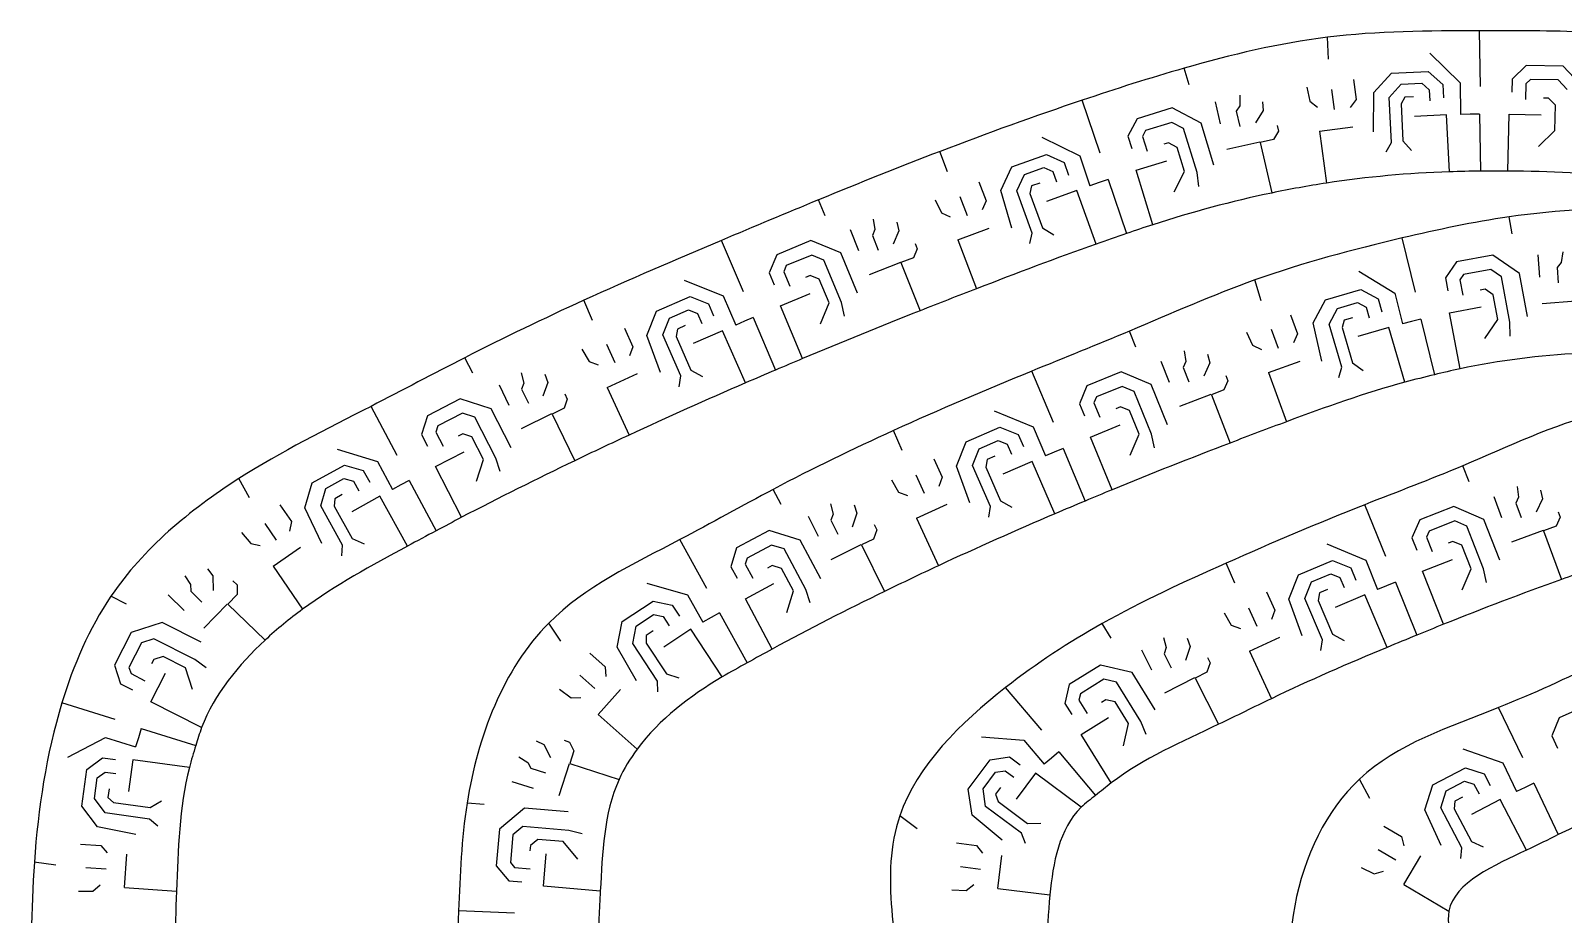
# Model space of a CAD drawing. Header units: millimetres. Extents: x -16 to 156, y 12 to 93.
# Drawn here: x -16.1 to 50.5, y 54.5 to 92.9 of the extents above; entities that cross this region are included whole.
import ezdxf

# ---------------------------------------------------------------- set-up
doc = ezdxf.new("R2010")
doc.units = ezdxf.units.MM
doc.header["$MEASUREMENT"] = 0
doc.layers.add('1 - lines', color=1, linetype='Continuous', true_color=0xff0000)

msp = doc.modelspace()

# ---------------------------------------------------------------- linework, layer by layer
at = {"layer": '1 - lines'}
for p, q in [((40.287, 91.647), (40.239, 92.595)), ((46.883, 90.456), (46.852, 92.881)), ((44.689, 91.903), (46.006, 90.62)), ((34.238, 90.537), (34.018, 91.254)), ((48.876, 91.37), (48.264, 90.782)), ((50.476, 91.337), (48.876, 91.37)), ((51.455, 90.317), (50.476, 91.337)), ((41.367, 90.758), (41.485, 89.888)), ((42.262, 90.194), (43.021, 91.033)), ((42.924, 89.977), (43.446, 90.553)), ((43.021, 91.033), (44.619, 91.113)), ((43.446, 90.553), (44.345, 90.598)), ((44.345, 90.598), (44.659, 90.314)), ((44.619, 91.113), (45.249, 90.544)), ((46.006, 90.62), (46.023, 89.248)), ((48.264, 90.782), (48.252, 90.211)), ((48.86, 90.57), (48.846, 89.892)), ((49.064, 90.766), (48.86, 90.57)), ((50.264, 90.741), (49.064, 90.766)), ((50.655, 90.333), (50.264, 90.741)), ((36.432, 90.081), (36.434, 89.62)), ((39.342, 90.435), (39.475, 89.825)), ((40.416, 90.327), (40.534, 89.457)), ((41.485, 89.888), (41.227, 89.55)), ((42.248, 88.491), (42.262, 90.194)), ((43.022, 88.029), (42.924, 89.977)), ((43.602, 89.989), (43.438, 89.702)), ((43.974, 90.007), (43.602, 89.989)), ((44.659, 90.314), (44.683, 89.836)), ((45.249, 90.544), (45.277, 89.966)), ((49.847, 89.95), (49.625, 89.954)), ((50.141, 89.644), (49.847, 89.95)), ((30.369, 87.565), (29.589, 89.861)), ((33.503, 89.526), (31.973, 89.056)), ((34.752, 88.864), (33.503, 89.526)), ((35.37, 89.791), (35.584, 88.842)), ((36.434, 89.62), (36.282, 89.381)), ((36.282, 89.381), (36.431, 88.719)), ((37.454, 89.411), (37.114, 88.873)), ((37.42, 89.791), (37.454, 89.411)), ((39.475, 89.825), (39.812, 89.567)), ((43.438, 89.702), (43.519, 88.104)), ((45.415, 89.228), (44.016, 89.158)), ((45.539, 86.753), (45.415, 89.228)), ((46.437, 89.253), (46.023, 89.248)), ((46.854, 89.258), (46.437, 89.253)), ((46.854, 89.258), (46.886, 86.781)), ((48.082, 86.785), (48.133, 89.263)), ((48.133, 89.263), (49.531, 89.234)), ((50.119, 88.544), (50.141, 89.644)), ((31.973, 89.056), (31.576, 88.306)), ((33.488, 88.894), (32.341, 88.541)), ((33.988, 88.629), (33.488, 88.894)), ((34.576, 86.717), (33.988, 88.629)), ((35.311, 87.048), (34.752, 88.864)), ((38.063, 88.757), (38.118, 88.513)), ((39.9, 88.512), (41.341, 88.706)), ((27.835, 88.261), (29.485, 87.449)), ((31.576, 88.306), (31.744, 87.759)), ((32.341, 88.541), (32.208, 88.291)), ((32.208, 88.291), (32.408, 87.643)), ((33.341, 88.012), (33.128, 87.946)), ((33.716, 87.813), (33.341, 88.012)), ((37.301, 88.042), (35.872, 87.72)), ((37.891, 88.154), (37.325, 88.027)), ((37.325, 88.027), (37.819, 85.832)), ((38.118, 88.513), (37.891, 88.154)), ((39.9, 88.512), (40.203, 86.263)), ((42.792, 87.617), (43.022, 88.029)), ((43.519, 88.104), (43.891, 87.672)), ((49.404, 87.858), (50.119, 88.544)), ((23.736, 86.747), (23.411, 87.64)), ((26.53, 86.965), (28.034, 87.511)), ((28.034, 87.511), (28.802, 87.152)), ((29.485, 87.449), (29.927, 86.15)), ((31.928, 86.822), (33.265, 87.233)), ((34.039, 86.762), (33.716, 87.813)), ((26.051, 85.939), (26.53, 86.965)), ((26.748, 85.927), (27.077, 86.631)), ((27.077, 86.631), (27.922, 86.939)), ((27.922, 86.939), (28.307, 86.759)), ((28.307, 86.759), (28.47, 86.31)), ((28.802, 87.152), (29, 86.609)), ((32.656, 84.453), (31.928, 86.822)), ((33.576, 85.887), (34.039, 86.762)), ((34.656, 86.115), (34.576, 86.717)), ((25.101, 86.315), (25.414, 85.495)), ((26.538, 84.308), (26.051, 85.939)), ((27.414, 84.094), (26.748, 85.927)), ((27.392, 86.138), (27.32, 85.815)), ((27.742, 86.265), (27.392, 86.138)), ((29.348, 85.944), (28.032, 85.466)), ((30.195, 83.615), (29.348, 85.944)), ((30.319, 86.283), (29.927, 86.15)), ((30.713, 86.418), (30.319, 86.283)), ((30.713, 86.418), (31.511, 84.072)), ((18.428, 84.844), (18.139, 85.537)), ((23.203, 85.537), (23.472, 84.974)), ((24.273, 85.678), (24.587, 84.858)), ((25.414, 85.495), (25.241, 85.107)), ((27.32, 85.815), (27.867, 84.312)), ((20.511, 84.696), (20.585, 84.241)), ((21.533, 84.565), (21.626, 84.195)), ((23.472, 84.974), (23.859, 84.8)), ((48.268, 84.058), (48.132, 84.795)), ((19.508, 84.243), (19.868, 83.34)), ((20.585, 84.241), (20.473, 83.981)), ((20.473, 83.981), (20.724, 83.352)), ((21.626, 84.195), (21.374, 83.611)), ((24.186, 83.793), (25.544, 84.311)), ((27.316, 83.633), (27.414, 84.094)), ((27.867, 84.312), (28.349, 84.008)), ((14.871, 81.541), (13.921, 83.772)), ((17.793, 83.768), (16.316, 83.153)), ((19.1, 83.229), (17.793, 83.768)), ((19.831, 81.475), (19.1, 83.229)), ((22.422, 83.412), (22.254, 83.022)), ((22.33, 83.644), (22.422, 83.412)), ((24.186, 83.793), (24.995, 81.673)), ((44.065, 81.521), (43.494, 83.878)), ((50.467, 83.274), (50.4, 82.817)), ((16.316, 83.153), (15.992, 82.368)), ((16.731, 82.676), (16.623, 82.414)), ((17.839, 83.137), (16.731, 82.676)), ((18.362, 82.921), (17.839, 83.137)), ((19.131, 81.075), (18.362, 82.921)), ((21.69, 82.819), (20.328, 82.277)), ((22.254, 83.022), (21.716, 82.808)), ((21.716, 82.808), (22.548, 80.717)), ((45.849, 82.846), (45.369, 82.146)), ((47.422, 83.138), (45.849, 82.846)), ((48.588, 82.337), (47.422, 83.138)), ((49.374, 83.142), (49.446, 82.173)), ((50.4, 82.817), (50.216, 82.603)), ((50.216, 82.603), (50.266, 81.927)), ((12.292, 82.045), (13.998, 81.359)), ((15.992, 82.368), (16.212, 81.84)), ((16.623, 82.414), (16.884, 81.788)), ((17.777, 82.245), (17.572, 82.159)), ((18.169, 82.083), (17.777, 82.245)), ((18.592, 81.067), (18.169, 82.083)), ((37.358, 81.142), (37.09, 82.053)), ((41.604, 82.443), (43.173, 81.485)), ((45.369, 82.146), (45.473, 81.584)), ((46.155, 82.292), (45.995, 82.059)), ((45.995, 82.059), (46.119, 81.393)), ((47.335, 82.511), (46.155, 82.292)), ((47.801, 82.191), (47.335, 82.511)), ((48.166, 80.225), (47.801, 82.191)), ((48.935, 80.469), (48.588, 82.337)), ((11.092, 80.693), (12.558, 81.333)), ((12.558, 81.333), (13.348, 81.024)), ((13.998, 81.359), (14.536, 80.097)), ((16.485, 80.925), (17.776, 81.462)), ((40.16, 81.186), (41.695, 81.638)), ((41.695, 81.638), (42.44, 81.232)), ((42.44, 81.232), (42.603, 80.677)), ((43.173, 81.485), (43.497, 80.152)), ((47.088, 81.652), (46.869, 81.611)), ((47.437, 81.411), (47.088, 81.652)), ((47.638, 80.33), (47.437, 81.411)), ((8.317, 80.3), (7.937, 81.171)), ((10.678, 79.64), (11.092, 80.693)), ((11.658, 80.395), (12.483, 80.755)), ((12.483, 80.755), (12.878, 80.6)), ((12.878, 80.6), (13.069, 80.162)), ((13.348, 81.024), (13.579, 80.494)), ((17.438, 78.637), (16.485, 80.925)), ((18.215, 80.152), (18.592, 81.067)), ((19.269, 80.483), (19.131, 81.075)), ((39.619, 80.192), (40.16, 81.186)), ((40.313, 80.136), (40.685, 80.819)), ((40.685, 80.819), (41.548, 81.073)), ((41.548, 81.073), (41.921, 80.87)), ((41.921, 80.87), (42.056, 80.412)), ((45.548, 80.632), (46.923, 80.887)), ((46, 78.195), (45.548, 80.632)), ((51.027, 81.129), (49.566, 81.021)), ((9.701, 79.955), (10.068, 79.157)), ((11.374, 79.671), (11.658, 80.395)), ((12.004, 79.922), (11.952, 79.596)), ((12.345, 80.071), (12.004, 79.922)), ((14.917, 80.259), (14.536, 80.097)), ((15.3, 80.423), (14.917, 80.259)), ((15.3, 80.423), (16.272, 78.143)), ((37.801, 79.913), (38.103, 79.088)), ((38.638, 80.538), (38.939, 79.714)), ((40.003, 78.533), (39.619, 80.192)), ((40.864, 78.265), (40.313, 80.136)), ((40.969, 80.306), (40.877, 79.989)), ((40.877, 79.989), (41.329, 78.455)), ((41.326, 80.412), (40.969, 80.306)), ((42.909, 79.992), (41.566, 79.596)), ((43.609, 77.615), (42.909, 79.992)), ((43.899, 80.25), (43.497, 80.152)), ((44.304, 80.348), (43.899, 80.25)), ((44.304, 80.348), (44.888, 77.94)), ((47.078, 79.514), (47.638, 80.33)), ((48.177, 79.616), (48.166, 80.225)), ((8.918, 79.265), (9.284, 78.467)), ((11.267, 78.042), (10.678, 79.64)), ((12.154, 77.884), (11.374, 79.671)), ((11.952, 79.596), (12.593, 78.13)), ((13.968, 79.852), (12.685, 79.292)), ((14.96, 77.581), (13.968, 79.852)), ((31.921, 79.137), (31.638, 79.832)), ((36.73, 79.787), (36.99, 79.22)), ((38.939, 79.714), (38.761, 79.329)), ((3.113, 78.012), (2.769, 78.679)), ((7.859, 79.054), (8.164, 78.509)), ((10.068, 79.157), (9.92, 78.759)), ((34.017, 78.971), (34.086, 78.515)), ((35.037, 78.829), (35.126, 78.458)), ((36.99, 79.22), (37.375, 79.041)), ((5.223, 78.022), (5.33, 77.573)), ((6.251, 77.965), (6.371, 77.603)), ((8.164, 78.509), (8.562, 78.362)), ((8.954, 77.378), (10.276, 77.985)), ((12.593, 78.13), (13.094, 77.857)), ((28.336, 75.858), (27.398, 78.094)), ((31.278, 78.065), (29.796, 77.462)), ((32.581, 77.517), (31.278, 78.065)), ((33.009, 78.528), (33.359, 77.622)), ((34.086, 78.515), (33.971, 78.257)), ((33.971, 78.257), (34.216, 77.624)), ((35.126, 78.458), (34.869, 77.877)), ((35.824, 77.9), (35.914, 77.667)), ((37.688, 78.029), (39.053, 78.529)), ((37.688, 78.029), (38.467, 75.898)), ((40.737, 77.811), (40.864, 78.265)), ((41.329, 78.455), (41.792, 78.122)), ((4.255, 77.496), (4.68, 76.622)), ((5.33, 77.573), (5.237, 77.306)), ((5.237, 77.306), (5.533, 76.696)), ((6.371, 77.603), (6.163, 77.002)), ((8.954, 77.378), (9.902, 75.316)), ((12.085, 77.417), (12.154, 77.884)), ((29.796, 77.462), (29.467, 76.68)), ((31.319, 77.434), (30.208, 76.981)), ((31.841, 77.215), (31.319, 77.434)), ((33.298, 75.757), (32.581, 77.517)), ((35.742, 77.279), (35.201, 77.07)), ((35.914, 77.667), (35.742, 77.279)), ((2.568, 76.887), (1.145, 76.154)), ((3.915, 76.456), (2.568, 76.887)), ((7.222, 76.88), (7.084, 76.479)), ((7.113, 77.105), (7.222, 76.88)), ((29.467, 76.68), (29.683, 76.15)), ((30.208, 76.981), (30.098, 76.721)), ((30.098, 76.721), (30.354, 76.093)), ((32.595, 75.363), (31.841, 77.215)), ((35.176, 77.082), (33.809, 76.554)), ((35.201, 77.07), (36.012, 74.971)), ((-0.165, 74.425), (-1.304, 76.565)), ((1.145, 76.154), (0.887, 75.346)), ((2.665, 76.262), (1.598, 75.712)), ((3.203, 76.09), (2.665, 76.262)), ((4.12, 74.312), (3.203, 76.09)), ((4.785, 74.768), (3.915, 76.456)), ((6.535, 76.235), (5.217, 75.595)), ((7.084, 76.479), (6.562, 76.226)), ((6.562, 76.226), (7.544, 74.202)), ((25.759, 76.377), (27.461, 75.681)), ((31.251, 76.542), (31.045, 76.459)), ((31.642, 76.378), (31.251, 76.542)), ((32.057, 75.359), (31.642, 76.378)), ((0.887, 75.346), (1.149, 74.837)), ((1.598, 75.712), (1.512, 75.443)), ((1.512, 75.443), (1.822, 74.84)), ((2.676, 75.368), (2.478, 75.266)), ((3.08, 75.239), (2.676, 75.368)), ((3.584, 74.261), (3.08, 75.239)), ((21.771, 74.643), (21.394, 75.515)), ((24.547, 75.025), (26.016, 75.659)), ((26.016, 75.659), (26.804, 75.346)), ((26.804, 75.346), (27.033, 74.816)), ((27.461, 75.681), (27.991, 74.416)), ((29.949, 75.232), (31.244, 75.76)), ((31.673, 74.447), (32.057, 75.359)), ((32.729, 74.769), (32.595, 75.363)), ((-2.778, 74.705), (-1.02, 74.168)), ((1.495, 73.947), (2.738, 74.588)), ((24.129, 73.973), (24.547, 75.025)), ((24.825, 74.001), (25.112, 74.724)), ((25.112, 74.724), (25.938, 75.081)), ((25.938, 75.081), (26.333, 74.925)), ((26.333, 74.925), (26.522, 74.486)), ((28.373, 74.576), (27.991, 74.416)), ((28.758, 74.737), (28.373, 74.576)), ((28.758, 74.737), (29.716, 72.452)), ((30.884, 72.938), (29.949, 75.232)), ((-3.859, 73.238), (-2.457, 74.01)), ((-2.457, 74.01), (-1.642, 73.773)), ((-1.02, 74.168), (-0.375, 72.957)), ((2.631, 71.745), (1.495, 73.947)), ((3.282, 73.318), (3.584, 74.261)), ((4.306, 73.733), (4.12, 74.312)), ((23.142, 74.282), (23.509, 73.485)), ((24.712, 72.373), (24.129, 73.973)), ((25.598, 72.211), (24.825, 74.001)), ((25.456, 74.25), (25.403, 73.924)), ((25.403, 73.924), (26.038, 72.455)), ((25.798, 74.398), (25.456, 74.25)), ((27.42, 74.172), (26.135, 73.617)), ((28.403, 71.897), (27.42, 74.172)), ((46.395, 73.284), (46.12, 73.982)), ((-6.586, 72.594), (-7.044, 73.426)), ((-4.174, 72.152), (-3.859, 73.238)), ((-3.267, 72.993), (-2.479, 73.427)), ((-2.479, 73.427), (-2.071, 73.309)), ((-2.071, 73.309), (-1.841, 72.89)), ((-1.642, 73.773), (-1.363, 73.267)), ((0.359, 73.347), (-0.01, 73.151)), ((0.359, 73.347), (1.523, 71.16)), ((21.301, 73.38), (21.606, 72.836)), ((22.359, 73.592), (22.726, 72.794)), ((23.509, 73.485), (23.362, 73.087)), ((-3.484, 72.246), (-3.267, 72.993)), ((-2.553, 72.733), (-2.879, 72.554)), ((-0.917, 72.664), (-2.143, 71.989)), ((0.278, 70.493), (-0.917, 72.664)), ((-0.01, 73.151), (-0.375, 72.957)), ((16.518, 72.298), (16.165, 72.959)), ((21.606, 72.836), (22.004, 72.689)), ((47.465, 72.653), (47.801, 71.741)), ((48.541, 72.623), (48.423, 72.366)), ((48.48, 73.08), (48.541, 72.623)), ((49.497, 72.922), (49.581, 72.55)), ((-5.263, 72.288), (-4.766, 71.564)), ((-3.442, 70.614), (-4.174, 72.152)), ((-2.544, 70.538), (-3.484, 72.246)), ((-2.879, 72.554), (-2.901, 72.224)), ((-2.901, 72.224), (-2.13, 70.823)), ((18.655, 72.33), (18.764, 71.882)), ((19.805, 71.919), (19.601, 71.316)), ((19.683, 72.28), (19.805, 71.919)), ((22.397, 71.705), (23.718, 72.313)), ((25.528, 71.745), (25.598, 72.211)), ((26.038, 72.455), (26.537, 72.181)), ((42.779, 70.047), (41.862, 72.292)), ((45.739, 72.22), (44.251, 71.633)), ((47.036, 71.656), (45.739, 72.22)), ((48.423, 72.366), (48.657, 71.73)), ((49.581, 72.55), (49.314, 71.972)), ((50.27, 71.981), (50.356, 71.746)), ((-5.918, 71.475), (-5.421, 70.751)), ((-4.766, 71.564), (-4.844, 71.147)), ((17.69, 71.798), (18.121, 70.926)), ((18.764, 71.882), (18.673, 71.614)), ((18.673, 71.614), (18.973, 71.006)), ((20.551, 71.426), (20.661, 71.202)), ((22.397, 71.705), (23.346, 69.644)), ((44.251, 71.633), (43.912, 70.855)), ((45.773, 71.588), (44.657, 71.148)), ((46.292, 71.363), (45.773, 71.588)), ((47.025, 69.502), (46.292, 71.363)), ((47.733, 69.888), (47.036, 71.656)), ((50.178, 71.361), (49.634, 71.16)), ((50.356, 71.746), (50.178, 71.361)), ((-6.925, 71.088), (-6.532, 70.603)), ((-6.532, 70.603), (-6.115, 70.525)), ((-2.13, 70.823), (-1.606, 70.597)), ((13.288, 68.656), (12.107, 70.775)), ((15.989, 71.165), (14.578, 70.412)), ((17.342, 70.754), (15.989, 71.165)), ((18.237, 69.078), (17.342, 70.754)), ((20.525, 70.8), (20.005, 70.543)), ((20.661, 71.202), (20.525, 70.8)), ((40.208, 70.59), (41.903, 69.878)), ((43.912, 70.855), (44.122, 70.323)), ((44.657, 71.148), (44.544, 70.889)), ((44.544, 70.889), (44.792, 70.258)), ((45.694, 70.697), (45.488, 70.616)), ((46.083, 70.528), (45.694, 70.697)), ((49.609, 71.172), (48.233, 70.666)), ((49.634, 71.16), (50.412, 69.049)), ((-5.561, 69.622), (-4.362, 70.444)), ((-2.57, 70.067), (-2.544, 70.538)), ((14.578, 70.412), (14.331, 69.6)), ((15.037, 69.977), (14.954, 69.706)), ((16.095, 70.542), (15.037, 69.977)), ((16.636, 70.377), (16.095, 70.542)), ((17.578, 68.613), (16.636, 70.377)), ((19.978, 70.552), (18.664, 69.903)), ((20.005, 70.543), (21.001, 68.526)), ((44.377, 69.402), (45.678, 69.915)), ((46.487, 69.505), (46.083, 70.528)), ((-8.41, 69.504), (-8.173, 69.205)), ((-5.561, 69.622), (-4.278, 67.75)), ((14.331, 69.6), (14.6, 69.095)), ((14.954, 69.706), (15.274, 69.108)), ((16.119, 69.648), (15.923, 69.543)), ((16.525, 69.524), (16.119, 69.648)), ((17.043, 68.554), (16.525, 69.524)), ((36.213, 68.878), (35.841, 69.752)), ((38.568, 68.194), (38.991, 69.243)), ((38.991, 69.243), (40.464, 69.869)), ((39.555, 68.939), (40.383, 69.291)), ((40.383, 69.291), (40.777, 69.132)), ((40.464, 69.869), (41.251, 69.551)), ((41.251, 69.551), (41.477, 69.019)), ((41.903, 69.878), (42.422, 68.608)), ((45.286, 67.097), (44.377, 69.402)), ((46.092, 68.597), (46.487, 69.505)), ((47.152, 68.907), (47.025, 69.502)), ((-9.395, 69.205), (-9.141, 68.82)), ((-9.141, 68.82), (-9.136, 68.537)), ((-8.173, 69.205), (-8.162, 68.569)), ((-7.305, 68.992), (-7.125, 68.818)), ((-7.125, 68.818), (-7.118, 68.394)), ((10.67, 68.886), (12.438, 68.383)), ((14.959, 68.21), (16.193, 68.869)), ((17.773, 68.037), (17.578, 68.613)), ((39.264, 68.218), (39.555, 68.939)), ((40.239, 68.608), (39.896, 68.463)), ((40.777, 69.132), (40.964, 68.692)), ((42.806, 68.765), (42.422, 68.608)), ((43.192, 68.922), (42.806, 68.765)), ((43.192, 68.922), (44.129, 66.629)), ((-11.933, 67.976), (-12.601, 68.316)), ((-10.124, 68.38), (-9.425, 67.704)), ((-9.136, 68.537), (-8.649, 68.066)), ((-7.55, 67.976), (-8.569, 66.923)), ((-7.118, 68.394), (-7.522, 67.977)), ((-7.522, 67.977), (-5.905, 66.412)), ((9.609, 67.22), (10.945, 68.1)), ((10.945, 68.1), (11.776, 67.93)), ((11.776, 67.93), (12.094, 67.447)), ((12.438, 68.383), (13.106, 67.185)), ((16.126, 66.024), (14.959, 68.21)), ((16.755, 67.607), (17.043, 68.554)), ((37.593, 68.505), (37.962, 67.709)), ((39.14, 66.59), (38.568, 68.194)), ((40.026, 66.423), (39.264, 68.218)), ((39.896, 68.463), (39.841, 68.137)), ((39.841, 68.137), (40.467, 66.665)), ((41.86, 68.373), (40.571, 67.826)), ((42.829, 66.093), (41.86, 68.373)), ((10.218, 67.022), (10.97, 67.518)), ((10.97, 67.518), (11.385, 67.432)), ((11.385, 67.432), (11.649, 67.033)), ((13.467, 67.386), (13.106, 67.185)), ((13.832, 67.589), (13.467, 67.386)), ((13.832, 67.589), (15.038, 65.424)), ((35.753, 67.6), (36.06, 67.056)), ((36.811, 67.814), (37.18, 67.017)), ((37.962, 67.709), (37.815, 67.31)), ((-11.718, 66.744), (-12.444, 65.319)), ((-10.373, 67.182), (-11.718, 66.744)), ((-8.68, 66.32), (-10.373, 67.182)), ((6.942, 66.36), (6.419, 67.153)), ((9.382, 66.111), (9.609, 67.22)), ((10.062, 66.261), (10.218, 67.022)), ((10.951, 66.82), (10.64, 66.615)), ((10.64, 66.615), (10.645, 66.285)), ((12.587, 66.881), (11.419, 66.11)), ((13.951, 64.812), (12.587, 66.881)), ((30.843, 66.49), (30.449, 67.128)), ((36.06, 67.056), (36.458, 66.91)), ((40.467, 66.665), (40.965, 66.387)), ((-11.274, 66.294), (-11.819, 65.225)), ((-10.736, 66.469), (-11.274, 66.294)), ((-8.954, 65.562), (-10.736, 66.469)), ((10.234, 64.637), (9.382, 66.111)), ((11.135, 64.633), (10.062, 66.261)), ((10.645, 66.285), (11.525, 64.949)), ((32.161, 65.986), (32.602, 65.12)), ((33.119, 66.53), (33.234, 66.084)), ((33.234, 66.084), (33.147, 65.815)), ((34.275, 66.133), (34.078, 65.528)), ((34.148, 66.493), (34.275, 66.133)), ((36.853, 65.927), (38.173, 66.537)), ((36.853, 65.927), (37.805, 63.867)), ((39.953, 65.957), (40.026, 66.423)), ((-12.444, 65.319), (-12.182, 64.512)), ((-10.743, 65.575), (-10.844, 65.377)), ((-10.339, 65.706), (-10.743, 65.575)), ((-9.359, 65.207), (-10.339, 65.706)), ((-8.465, 65.2), (-8.954, 65.562)), ((8.207, 65.84), (8.863, 65.257)), ((8.863, 65.257), (8.889, 64.834)), ((30.387, 65.327), (29.026, 64.485)), ((31.764, 65.002), (30.387, 65.327)), ((33.147, 65.815), (33.454, 65.21)), ((35.14, 65.427), (35.008, 65.023)), ((35.026, 65.65), (35.14, 65.427)), ((-11.819, 65.225), (-11.731, 64.956)), ((-11.731, 64.956), (-11.127, 64.648)), ((-10.871, 63.732), (-10.236, 64.978)), ((-9.053, 64.266), (-9.359, 65.207)), ((7.767, 64.893), (8.424, 64.31)), ((11.147, 64.161), (11.135, 64.633)), ((11.525, 64.949), (12.065, 64.766)), ((30.533, 64.711), (29.512, 64.08)), ((31.083, 64.581), (30.533, 64.711)), ((32.763, 63.386), (31.764, 65.002)), ((34.465, 64.769), (33.159, 64.104)), ((35.008, 65.023), (34.492, 64.76)), ((34.492, 64.76), (35.513, 62.755)), ((-12.182, 64.512), (-11.672, 64.252)), ((6.883, 64.274), (7.382, 63.898)), ((7.382, 63.898), (7.805, 63.924)), ((8.56, 63.181), (9.526, 64.268)), ((27.828, 62.498), (26.258, 64.347)), ((29.026, 64.485), (28.832, 63.659)), ((29.512, 64.08), (29.447, 63.805)), ((32.135, 62.88), (31.083, 64.581)), ((-12.417, 62.964), (-14.733, 63.682)), ((-8.662, 62.608), (-10.871, 63.732)), ((28.832, 63.659), (29.132, 63.173)), ((29.447, 63.805), (29.804, 63.228)), ((30.613, 63.82), (30.424, 63.704)), ((31.026, 63.723), (30.613, 63.82)), ((31.605, 62.787), (31.026, 63.723)), ((48.723, 61.294), (47.676, 63.481)), ((51.764, 63.686), (50.301, 63.038)), ((8.56, 63.181), (10.257, 61.674)), ((29.547, 62.312), (30.736, 63.048)), ((31.377, 61.824), (31.605, 62.787)), ((32.365, 62.317), (32.135, 62.88)), ((50.301, 63.038), (49.996, 62.246)), ((-14.47, 61.324), (-12.843, 62.18)), ((-12.843, 62.18), (-11.533, 61.774)), ((-11.41, 62.17), (-11.533, 61.774)), ((-11.287, 62.568), (-11.41, 62.17)), ((-11.287, 62.568), (-8.92, 61.834)), ((5.864, 62.037), (6.208, 61.873)), ((7.081, 62.062), (7.319, 61.985)), ((7.319, 61.985), (7.512, 61.607)), ((25.215, 62.215), (27.047, 62.065)), ((27.047, 62.065), (27.935, 61.019)), ((30.85, 60.205), (29.547, 62.312)), ((49.996, 62.246), (50.228, 61.723)), ((-13.651, 60.789), (-12.973, 61.3)), ((-12.973, 61.3), (-12.401, 61.219)), ((5.111, 61.336), (5.508, 61.101)), ((6.208, 61.873), (6.497, 61.306)), ((7.512, 61.607), (7.333, 61.055)), ((25.595, 61.214), (26.435, 61.337)), ((26.435, 61.337), (26.898, 60.992)), ((28.251, 61.287), (27.935, 61.019)), ((28.569, 61.557), (28.251, 61.287)), ((28.569, 61.557), (30.172, 59.668)), ((46.124, 61.685), (47.858, 61.074)), ((-13.873, 59.204), (-13.651, 60.789)), ((-13.197, 60.422), (-12.858, 60.678)), ((-12.858, 60.678), (-12.385, 60.611)), ((-11.65, 61.215), (-11.844, 59.829)), ((-9.196, 60.872), (-11.65, 61.215)), ((5.508, 61.101), (5.636, 60.849)), ((5.636, 60.849), (6.281, 60.64)), ((7.307, 61.043), (6.855, 59.649)), ((7.333, 61.055), (9.473, 60.36)), ((24.64, 59.93), (25.595, 61.214)), ((25.28, 59.953), (25.817, 60.674)), ((25.817, 60.674), (26.237, 60.736)), ((26.237, 60.736), (26.62, 60.451)), ((27.555, 60.628), (26.719, 59.505)), ((29.543, 59.148), (27.555, 60.628)), ((44.818, 60.122), (46.236, 60.863)), ((46.236, 60.863), (47.045, 60.609)), ((47.045, 60.609), (47.313, 60.097)), ((47.858, 61.074), (48.451, 59.837)), ((-13.322, 59.531), (-13.197, 60.422)), ((-12.686, 59.947), (-12.738, 59.578)), ((4.818, 60.274), (5.743, 59.974)), ((24.804, 58.811), (24.64, 59.93)), ((25.392, 59.183), (25.28, 59.953)), ((26.037, 60.012), (25.815, 59.714)), ((42.077, 59.536), (41.637, 60.378)), ((44.479, 59.042), (44.818, 60.122)), ((45.404, 59.864), (46.201, 60.281)), ((46.201, 60.281), (46.606, 60.154)), ((46.606, 60.154), (46.828, 59.731)), ((48.825, 60.016), (48.451, 59.837)), ((49.201, 60.196), (48.825, 60.016)), ((49.201, 60.196), (50.271, 57.961)), ((-12.854, 58.91), (-13.322, 59.531)), ((-12.738, 59.578), (-12.487, 59.363)), ((-12.487, 59.363), (-10.903, 59.142)), ((-10.903, 59.142), (-10.408, 59.426)), ((3.616, 59.267), (2.869, 59.333)), ((25.815, 59.714), (25.932, 59.405)), ((25.932, 59.405), (27.215, 58.45)), ((45.171, 59.122), (45.404, 59.864)), ((45.782, 59.417), (45.753, 59.088)), ((46.112, 59.589), (45.782, 59.417)), ((47.746, 59.484), (46.506, 58.836)), ((48.894, 57.288), (47.746, 59.484)), ((-13.191, 58.301), (-13.873, 59.204)), ((-10.922, 58.639), (-12.854, 58.91)), ((-10.561, 58.336), (-10.922, 58.639)), ((5.359, 59.114), (4.275, 58.205)), ((7.252, 58.947), (5.359, 59.114)), ((22.426, 58.212), (21.664, 58.78)), ((26.108, 57.716), (24.804, 58.811)), ((26.957, 58.019), (25.392, 59.183)), ((45.178, 57.49), (44.479, 59.042)), ((46.074, 57.394), (45.171, 59.122)), ((45.753, 59.088), (46.494, 57.67)), ((-11.522, 57.966), (-13.191, 58.301)), ((4.275, 58.205), (4.135, 56.611)), ((4.856, 57.953), (4.75, 56.758)), ((5.289, 58.317), (4.856, 57.953)), ((7.281, 58.142), (5.289, 58.317)), ((7.87, 57.989), (7.281, 58.142)), ((27.128, 57.579), (26.957, 58.019)), ((27.215, 58.45), (27.785, 58.462)), ((42.696, 58.329), (43.454, 57.885)), ((-13.923, 57.55), (-13.047, 57.489)), ((-13.047, 57.489), (-12.768, 57.169)), ((5.617, 57.485), (5.598, 57.264)), ((5.943, 57.757), (5.617, 57.485)), ((7.038, 57.661), (5.943, 57.757)), ((7.674, 56.902), (7.038, 57.661)), ((24.125, 57.601), (24.996, 57.496)), ((24.996, 57.496), (25.258, 57.162)), ((42.45, 57.315), (43.207, 56.871)), ((43.454, 57.885), (43.561, 57.475)), ((46.038, 56.924), (46.074, 57.394)), ((46.494, 57.67), (47.013, 57.433)), ((-14.99, 56.634), (-15.931, 56.766)), ((-12.019, 55.66), (-11.918, 57.11)), ((4.135, 56.611), (4.68, 55.961)), ((4.75, 56.758), (4.932, 56.541)), ((6.188, 55.728), (6.31, 57.121)), ((25.93, 55.617), (26.104, 57.061)), ((43.561, 55.789), (44.296, 57.044)), ((-13.693, 56.531), (-12.817, 56.471)), ((4.68, 55.961), (5.25, 55.911)), ((4.932, 56.541), (5.607, 56.482)), ((24.303, 56.572), (25.175, 56.467)), ((41.703, 56.536), (42.265, 56.264)), ((42.265, 56.264), (42.675, 56.371)), ((-14.014, 55.501), (-13.39, 55.508)), ((-13.39, 55.508), (-13.071, 55.787)), ((-12.019, 55.66), (-9.755, 55.503)), ((8.656, 55.511), (6.188, 55.728)), ((23.929, 55.56), (24.553, 55.535)), ((24.553, 55.535), (24.887, 55.797)), ((25.93, 55.617), (28.183, 55.345)), ((43.561, 55.789), (45.518, 54.642)), ((4.924, 54.547), (2.501, 54.653))]:
    msp.add_line(p, q, dxfattribs=at)
for points, knots in [([(155.766, 54.144), (155.659, 55.699), (155.227, 59.443), (154.642, 65.894), (151.17, 71.863), (145.717, 75.635), (140.358, 78.62), (134.439, 79.415), (128.801, 80.747), (123.355, 81.883), (117.88, 82.828), (112.424, 83.843), (106.973, 84.828), (101.513, 85.763), (96.049, 86.672), (90.584, 87.576), (85.108, 88.419), (79.63, 89.239), (74.154, 90.053), (68.669, 90.806), (63.179, 91.554), (57.584, 92.328), (51.919, 92.883), (46.201, 92.884), (40.295, 92.854), (34.546, 91.475), (28.973, 89.687), (23.674, 87.781), (18.474, 85.689), (13.32, 83.523), (8.156, 81.323), (3.096, 78.883), (-1.873, 76.24), (-7.441, 73.503), (-12.548, 69.271), (-15.17, 63.123), (-16.067, 57.042), (-16.099, 51.041), (-15.468, 45.288), (-15.507, 38.41), (-10.302, 33.412), (-4.797, 29.894), (0.224, 27.117), (5.312, 24.686), (10.431, 22.358), (15.54, 20.076), (20.745, 18.029), (25.98, 16.067), (31.357, 13.938), (37.031, 12.526), (42.85, 11.894), (48.644, 11.381), (54.387, 12.021), (60.072, 12.644), (65.585, 13.36), (71.074, 14.15), (76.559, 14.931), (82.041, 15.724), (87.515, 16.574), (92.985, 17.449), (98.454, 18.329), (103.913, 19.27), (109.368, 20.234), (114.821, 21.201), (120.262, 22.231), (125.716, 23.26), (131.242, 24.407), (136.858, 25.546), (142.303, 27.444), (148.657, 29.661), (152.824, 35.368), (154.706, 41.696), (155.471, 45.506), (155.713, 47.74)], [0, 0, 0, 0, 4.676712, 11.320418, 19.312197, 24.283873, 31.124887, 37.447627, 42.007535, 48.529639, 54.124639, 58.676431, 65.178336, 70.741614, 75.294007, 81.796427, 87.360857, 91.91307, 98.415189, 103.969384, 108.522498, 115.034181, 120.91912, 125.574483, 132.19309, 138.558016, 143.200836, 149.765132, 155.441035, 160.014251, 166.538889, 172.276111, 176.86506, 183.406924, 190.956706, 196.057443, 203.076792, 209.303885, 213.964391, 220.575894, 229.048233, 233.824453, 240.411355, 246.176347, 250.754216, 257.280397, 262.959879, 267.527323, 274.054147, 280.29815, 284.985379, 291.61498, 297.680134, 302.263636, 308.785718, 314.350871, 318.902757, 325.404762, 330.96864, 335.521084, 342.023522, 347.587506, 352.139607, 358.641615, 364.201218, 368.752312, 375.28965, 381.149149, 385.887717, 392.647511, 400.889948, 405.751191, 412.48967, 412.48967, 412.48967, 412.48967]), ([(149.633, 51.591), (149.667, 53.362), (149.581, 55.533), (149.254, 58.119), (148.939, 60.634), (148.312, 63.401), (146.592, 66.934), (144.834, 68.898), (142.906, 70.085), (140.82, 71.33), (137.994, 72.275), (133.753, 73.4), (130.736, 74.061), (128.062, 74.636), (125.369, 75.215), (122.211, 75.812), (117.703, 76.665), (114.592, 77.242), (111.876, 77.737), (109.148, 78.231), (105.97, 78.798), (101.44, 79.582), (98.322, 80.112), (95.599, 80.563), (92.865, 81.014), (89.677, 81.528), (85.136, 82.238), (82.009, 82.716), (79.28, 83.123), (76.538, 83.529), (73.342, 83.992), (68.787, 84.63), (65.651, 85.064), (62.917, 85.435), (60.188, 85.801), (57.03, 86.199), (52.544, 86.622), (49.487, 86.799), (46.835, 86.782), (44.202, 86.737), (41.162, 86.459), (36.857, 85.679), (33.962, 84.896), (31.452, 84.053), (28.884, 83.165), (25.903, 82.028), (21.649, 80.372), (18.742, 79.192), (16.222, 78.123), (13.698, 77.043), (10.784, 75.74), (6.672, 73.796), (3.88, 72.407), (1.475, 71.136), (-0.868, 69.878), (-3.474, 68.455), (-6.595, 65.906), (-8.289, 63.851), (-8.94, 61.775), (-9.631, 59.469), (-9.708, 56.47), (-9.9, 52.071), (-9.797, 49.052), (-9.535, 46.427), (-9.297, 44.054), (-8.64, 41.422), (-6.289, 38.381), (-4.196, 36.706), (-2.064, 35.433), (0.253, 34.12), (3.049, 32.638), (7.112, 30.611), (9.934, 29.277), (12.424, 28.157), (14.931, 27.039), (17.875, 25.787), (22.104, 24.07), (25.027, 22.927), (27.592, 21.965), (30.135, 21.011), (33.074, 19.981), (37.331, 18.839), (40.269, 18.293), (42.863, 18.04), (45.488, 17.815), (48.579, 17.8), (53.031, 18.031), (56.097, 18.329), (58.793, 18.653), (61.527, 18.991), (64.719, 19.43), (69.272, 20.059), (72.407, 20.498), (75.139, 20.892), (77.882, 21.289), (81.076, 21.762), (85.62, 22.458), (88.745, 22.947), (91.47, 23.385), (94.206, 23.826), (97.391, 24.352), (101.923, 25.122), (105.039, 25.662), (107.757, 26.144), (110.486, 26.63), (113.664, 27.206), (118.184, 28.048), (121.293, 28.634), (123.995, 29.154), (126.699, 29.673), (129.82, 30.356), (134.222, 31.348), (137.177, 32.075), (139.598, 32.958), (141.857, 33.822), (144.225, 35.194), (146.848, 38.05), (147.995, 40.431), (148.585, 42.717), (149.171, 45.19), (149.447, 47.386), (149.53, 49.17)], [0, 0, 0, 0, 5.314643, 6.492736, 7.818372, 12.927087, 14.881488, 19.592539, 20.518667, 21.674884, 26.873584, 29.355738, 34.85495, 36.132348, 37.561597, 43.116951, 45.774249, 51.325337, 52.609625, 54.056018, 59.640625, 62.296401, 67.846246, 69.130028, 70.575989, 76.159939, 78.815374, 84.36524, 85.649169, 87.095381, 92.680172, 95.336879, 100.893318, 102.176482, 103.61458, 109.155325, 111.722472, 117.133433, 118.329716, 119.676791, 125.035376, 127.457624, 132.801266, 134.008218, 135.401579, 140.951991, 143.57931, 149.096913, 150.363012, 151.790104, 157.332186, 159.939614, 165.433645, 166.686387, 168.098833, 173.416586, 175.522726, 180.221325, 181.036589, 182.038326, 187.435869, 189.909731, 195.276118, 196.468024, 197.821163, 202.452987, 204.28978, 209.275443, 210.368755, 211.742871, 217.262077, 219.862048, 225.363583, 226.625736, 228.051512, 233.598876, 236.222286, 241.743795, 243.014798, 244.440033, 249.893731, 252.345304, 257.659005, 258.828165, 260.16585, 265.56158, 268.079307, 273.540253, 274.797619, 276.226881, 281.802429, 284.464605, 290.015583, 291.299797, 292.7461, 298.330516, 300.986111, 306.53582, 307.819556, 309.265495, 314.84951, 317.505085, 323.055132, 324.339159, 325.785464, 331.370421, 334.02724, 339.578808, 340.863689, 342.279971, 347.840842, 350.445968, 355.820736, 356.946144, 358.17234, 363.088634, 364.936719, 369.761655, 370.782332, 372.026788, 377.382218, 377.382218, 377.382218, 377.382218]), ([(140.193, 54.232), (140.076, 55.799), (139.503, 59.561), (138.686, 66.528), (132.931, 71.333), (126.556, 73.438), (121.003, 74.979), (115.419, 75.911), (109.91, 76.975), (104.45, 77.982), (98.98, 78.935), (93.504, 79.854), (88.027, 80.769), (82.537, 81.605), (77.044, 82.419), (71.54, 83.205), (66.021, 84), (60.462, 84.633), (54.622, 85.318), (48.674, 85.022), (42.858, 83.773), (37.275, 82.298), (32.051, 79.969), (26.789, 77.864), (21.593, 75.662), (16.488, 73.191), (11.539, 70.4), (5.293, 67.458), (2.724, 60.604), (2.48, 54.005), (2.214, 47.628), (3.343, 40.726), (8.373, 36.135), (13.236, 32.632), (18.694, 30.456), (23.871, 28.006), (29.023, 25.753), (34.289, 23.738), (39.616, 21.834), (45.26, 19.838), (51.266, 19.476), (57.204, 19.688), (62.865, 20.061), (68.414, 21.019), (73.963, 21.751), (79.459, 22.541), (84.947, 23.384), (90.43, 24.263), (95.913, 25.146), (101.382, 26.106), (106.847, 27.089), (112.328, 28.095), (117.815, 29.125), (123.284, 30.403), (129.588, 31.593), (135.7, 35.131), (138.687, 41.301), (139.856, 45.143), (140.199, 47.424)], [0, 0, 0, 0, 4.713328, 11.512239, 20.306385, 25.109488, 31.764918, 37.534688, 42.090916, 48.597365, 54.189812, 58.747279, 65.254794, 70.849793, 75.406936, 81.9139, 87.530392, 92.13005, 98.701751, 105.147621, 109.875298, 116.53432, 122.421107, 127.003443, 133.537912, 139.358045, 143.966243, 150.7096, 159.298087, 163.99259, 170.634896, 178.627653, 183.667184, 190.530879, 196.601331, 201.190838, 207.727683, 213.462147, 218.094787, 224.721948, 231.3055, 235.973936, 242.568499, 248.296707, 252.853226, 259.359975, 264.953943, 269.511515, 276.019071, 281.613003, 286.169851, 292.676509, 298.331409, 302.918979, 309.504584, 317.670436, 322.752218, 329.670011, 329.670011, 329.670011, 329.670011]), ([(134.055, 51.591), (134.088, 53.341), (133.977, 55.485), (133.597, 57.993), (133.219, 60.327), (132.336, 62.816), (129.812, 65.592), (127.476, 66.713), (125.199, 67.429), (122.676, 68.183), (119.592, 68.829), (115.144, 69.792), (112.045, 70.36), (109.334, 70.868), (106.605, 71.375), (103.424, 71.954), (98.892, 72.752), (95.771, 73.29), (93.046, 73.746), (90.309, 74.2), (87.119, 74.717), (82.573, 75.424), (79.441, 75.898), (76.707, 76.299), (73.961, 76.699), (70.758, 77.151), (66.206, 77.776), (63.087, 78.207), (60.379, 78.506), (57.706, 78.784), (54.63, 78.973), (50.267, 78.869), (47.335, 78.516), (44.83, 77.928), (42.28, 77.292), (39.337, 76.231), (35.109, 74.635), (32.191, 73.484), (29.666, 72.432), (27.139, 71.367), (24.227, 70.072), (20.131, 68.118), (17.36, 66.712), (15.036, 65.423), (12.897, 64.248), (10.805, 62.657), (8.816, 59.408), (8.731, 56.749), (8.586, 54.29), (8.485, 51.669), (8.71, 48.765), (8.974, 44.842), (10.316, 42.583), (11.956, 41.234), (13.86, 39.681), (16.601, 38.34), (20.563, 36.277), (23.38, 34.946), (25.866, 33.831), (28.373, 32.721), (31.322, 31.486), (35.566, 29.812), (38.479, 28.691), (41.027, 27.808), (43.518, 26.977), (46.452, 26.254), (50.748, 25.713), (53.714, 25.647), (56.334, 25.779), (59.017, 25.94), (62.167, 26.303), (66.691, 26.908), (69.822, 27.341), (72.561, 27.726), (75.308, 28.116), (78.507, 28.582), (83.056, 29.272), (86.185, 29.759), (88.913, 30.198), (91.652, 30.641), (94.84, 31.171), (99.375, 31.953), (102.494, 32.503), (105.213, 32.996), (107.944, 33.492), (111.116, 34.088), (115.622, 34.93), (118.694, 35.586), (121.347, 36.185), (123.907, 36.78), (126.675, 37.551), (130.135, 39.304), (131.907, 41.171), (132.692, 43.159), (133.546, 45.378), (133.89, 47.498), (133.927, 49.23)], [0, 0, 0, 0, 5.253408, 6.406978, 7.606145, 12.364196, 13.996093, 18.774714, 19.851678, 21.173893, 26.669922, 29.293302, 34.831468, 36.118575, 37.567688, 43.15748, 45.81815, 51.372667, 52.65872, 54.106936, 59.69535, 62.355274, 67.909759, 69.196085, 70.644768, 76.234762, 78.901669, 84.429405, 85.679633, 87.073281, 92.49194, 94.906821, 100.164534, 101.305826, 102.624971, 108.04619, 110.670491, 116.187257, 117.452198, 118.877517, 124.413745, 127.011559, 132.490715, 133.733688, 134.980511, 139.827516, 141.357851, 146.275425, 147.444981, 148.778416, 154.132862, 156.178555, 160.541677, 161.416287, 162.559545, 167.900091, 170.485346, 175.977157, 177.236009, 178.659308, 184.203695, 186.826302, 192.344757, 193.566953, 194.913322, 200.224175, 202.591941, 207.897844, 209.089591, 210.463765, 215.961428, 218.595019, 224.156221, 225.443083, 226.891941, 232.481223, 235.14144, 240.695632, 241.981596, 243.429774, 249.018316, 251.678566, 257.233504, 258.520083, 259.969022, 265.559518, 268.203459, 273.720988, 274.981486, 276.363292, 281.610859, 283.522748, 287.998053, 288.836349, 289.932813, 295.132256, 295.132256, 295.132256, 295.132256]), ([(124.955, 54.325), (124.839, 55.964), (124.059, 59.804), (121.976, 67.237), (114.297, 68.505), (107.967, 69.975), (102.465, 71.002), (97.015, 71.983), (91.56, 72.911), (86.105, 73.836), (80.633, 74.655), (75.157, 75.455), (69.564, 76.2), (63.899, 77.091), (58.121, 76.964), (52.077, 76.748), (46.698, 74.134), (41.243, 72.09), (36.002, 69.855), (30.645, 67.393), (25.635, 64.112), (20.188, 58.814), (21.96, 51.342), (22.444, 44.464), (26.219, 38.063), (32.824, 36.547), (38.295, 33.734), (43.575, 31.589), (48.906, 29.382), (54.566, 28.043), (60.5, 26.938), (66.346, 28.017), (72.091, 28.729), (77.572, 29.499), (83.039, 30.327), (88.502, 31.204), (93.964, 32.086), (99.405, 33.073), (104.853, 34.07), (110.683, 35.245), (117.041, 36.217), (122.243, 40.509), (124.337, 44.332), (125.05, 46.657)], [0, 0, 0, 0, 4.929893, 12.034727, 20.853929, 25.420999, 31.972989, 37.51595, 42.065817, 48.565835, 54.115518, 58.66467, 65.16332, 71.06168, 75.799659, 82.522278, 88.912009, 93.492837, 100.02722, 106.024074, 111.05362, 118.272126, 126.676399, 131.927124, 139.376338, 146.762067, 151.355233, 157.893696, 163.840092, 168.615131, 175.351941, 181.70486, 186.259001, 192.752009, 198.299365, 202.849495, 209.349595, 214.896402, 219.444659, 225.942471, 232.859927, 238.245254, 245.540741, 245.540741, 245.540741, 245.540741]), ([(118.824, 51.591), (118.916, 53.301), (118.783, 55.36), (118.229, 57.627), (117.779, 59.554), (116.084, 61.445), (112.564, 62.692), (109.832, 63.305), (107.233, 63.855), (104.551, 64.413), (101.402, 64.978), (96.897, 65.8), (93.797, 66.344), (91.089, 66.803), (88.369, 67.261), (85.199, 67.776), (80.676, 68.475), (77.563, 68.939), (74.843, 69.328), (72.111, 69.714), (68.955, 70.16), (64.512, 70.712), (61.517, 70.963), (58.96, 70.875), (56.456, 70.747), (53.549, 70.149), (49.44, 68.719), (46.594, 67.629), (44.08, 66.61), (41.568, 65.576), (38.675, 64.318), (34.701, 62.332), (31.984, 61.16), (30.191, 59.673), (28.642, 58.524), (28.164, 55.867), (27.998, 52.102), (27.982, 49.294), (28.511, 47.199), (29.053, 45.336), (31.527, 43.935), (35.09, 42.057), (37.846, 40.712), (40.305, 39.616), (42.792, 38.523), (45.727, 37.326), (49.902, 35.751), (52.718, 34.701), (55.205, 34.189), (57.67, 33.726), (60.648, 33.646), (64.996, 33.946), (68.02, 34.344), (70.716, 34.716), (73.449, 35.095), (76.633, 35.544), (81.16, 36.22), (84.27, 36.7), (86.981, 37.138), (89.703, 37.581), (92.871, 38.115), (97.379, 38.909), (100.476, 39.47), (103.178, 39.976), (105.869, 40.481), (108.956, 41.095), (112.968, 42.087), (115.692, 42.75), (116.927, 44.323), (118.274, 45.796), (118.719, 47.787), (118.653, 49.347)], [0, 0, 0, 0, 5.137252, 6.086992, 7.002721, 11.070061, 12.871929, 18.191103, 19.450479, 20.842335, 26.40987, 29.047449, 34.578186, 35.852164, 37.288212, 42.852212, 45.487833, 51.018391, 52.292969, 53.730188, 59.296594, 61.853854, 67.166525, 68.280473, 69.526562, 74.689318, 77.095347, 82.580556, 83.828248, 85.2351, 90.729625, 93.277338, 98.592026, 99.456308, 100.273159, 104.311213, 106.630128, 111.83807, 112.509184, 113.122544, 117.605665, 120.02912, 125.470577, 126.707788, 128.111172, 133.619727, 136.21081, 141.508473, 142.590796, 143.824701, 149.032251, 151.45322, 156.904442, 158.174796, 159.616791, 165.182749, 167.819045, 173.348928, 174.622683, 176.058662, 181.622957, 184.259432, 189.791276, 191.066613, 192.504539, 198.009771, 200.437297, 205.096929, 205.655126, 206.403239, 211.087197, 211.087197, 211.087197, 211.087197]), ([(106.462, 55.472), (105.962, 57.462), (103.845, 62.021), (96.676, 64.776), (90.087, 65.045), (83.934, 66.26), (77.95, 67.169), (71.893, 68.127), (65.74, 68.737), (58.952, 69.145), (53, 65.84), (47.16, 63.15), (39.22, 60.607), (37.368, 49.745), (43.02, 43.061), (49.298, 40.211), (55.268, 37.671), (61.529, 35.928), (68.114, 35.354), (74.315, 37.028), (80.497, 37.815), (86.478, 38.808), (92.473, 39.849), (98.588, 41.042), (102.353, 42.389), (104.526, 43.334)], [0, 0, 0, 0, 6.157219, 14.058983, 21.372254, 26.113876, 32.805866, 39.557603, 44.466261, 51.45366, 59.406359, 64.226904, 71.015967, 83.130294, 89.179345, 96.307694, 103.548159, 108.676036, 115.767893, 123.033131, 127.774748, 134.466732, 141.217184, 146.033855, 153.141335, 153.141335, 153.141335, 153.141335]), ([(100.308, 51.591), (100.871, 53.114), (100.986, 55.709), (99.287, 56.567), (97.85, 58.145), (94.407, 58.008), (89.839, 59.066), (86.418, 59.606), (83.475, 60.104), (80.517, 60.591), (77.048, 61.137), (72.175, 61.821), (68.828, 62.35), (65.997, 62.562), (63.365, 62.708), (60.227, 62.093), (55.946, 60.402), (52.868, 59.181), (50.213, 57.941), (48.162, 56.905), (45.08, 55.597), (45.92, 52.199), (44.883, 48.986), (46.903, 48.581), (48.82, 46.961), (51.989, 45.873), (56.383, 44.014), (59.395, 42.751), (62.041, 42.222), (64.655, 41.833), (67.926, 42.201), (72.657, 42.86), (76.058, 43.345), (79.009, 43.8), (81.971, 44.263), (85.436, 44.835), (90.279, 45.708), (93.648, 46.277), (96.394, 46.943), (98.4, 47.264), (99.582, 48.575), (100.104, 49.574)], [0, 0, 0, 0, 4.870911, 5.106349, 5.655201, 11.146411, 14.097406, 19.988664, 21.442163, 23.057546, 28.980676, 31.978384, 37.821646, 39.132979, 40.49549, 45.722405, 48.522665, 54.310641, 55.697061, 57.22979, 61.51928, 63.132202, 67.488687, 67.843887, 69.083705, 74.855589, 77.750042, 83.442459, 84.565984, 85.838014, 91.35662, 94.306639, 100.198447, 101.65195, 103.267339, 109.190467, 112.187489, 118.032443, 119.422178, 120.681027, 124.061788, 124.061788, 124.061788, 124.061788])]:
    msp.add_open_spline(points, degree=3, knots=knots, dxfattribs=at)

doc.saveas('drawing.dxf')
